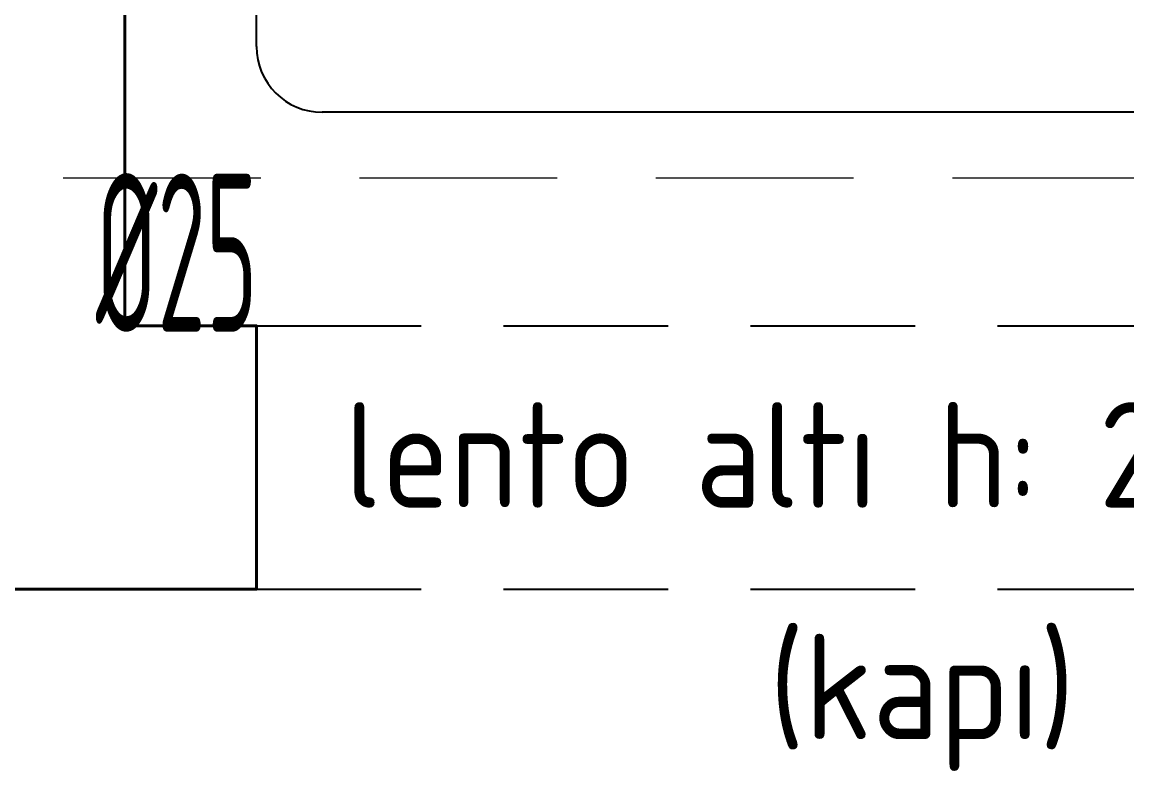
# Model space of a CAD drawing. Header units: centimetres. Extents: x 31 to 22766, y 238 to 3306.
# Drawn here: x 1779.2 to 1863.1, y 1058.2 to 1115.1 of the extents above; entities that cross this region are included whole.
import ezdxf
from ezdxf.xclip import XClip

# ---------------------------------------------------------------- set-up
doc = ezdxf.new("R2010")
doc.units = ezdxf.units.CM
doc.header["$XCLIPFRAME"] = 0
doc.linetypes.add('DASHED', pattern=[0.75, 0.5, -0.25])
doc.linetypes.add('HIDDEN', pattern=[0.375, 0.25, -0.125])
for name, color, linetype, lineweight in [('00_BORDA_DUVAR', 8, 'Continuous', 40), ('00_BORDA_SIVA', 5, 'Continuous', 25), ('M-HVAC-VRF DRENAJ HATTI', 6, 'DASHED', 5), ('YAZI1', 8, 'Continuous', 5)]:
    doc.layers.add(name, color=color, linetype=linetype, lineweight=lineweight)
doc.layers.add('M-ST-YAĞMUR SUYU', color=6, linetype='RAINWATER')
doc.layers.add('M-VRF-BORU', color=3, linetype='Continuous')
doc.styles.get("Standard").update_dxf_attribs({"font": 'GENISO.shx'})
doc.styles.add('style1', font='GENISO.shx', dxfattribs={"height": 80})
doc.linetypes.add('RAINWATER', pattern='A,6,-0.4,[") )",Standard,S=1,R=0,X=-0.1,Y=-0.5],-1.1', length=7.5)

# ---------------------------------------------------------------- blocks, each defined once
blk = doc.blocks.new('DUVAR PLANI')
at = {"layer": '00_BORDA_DUVAR', "lineweight": 40, "extrusion": (1.81127e-16, 0, -1)}
blk.add_lwpolyline([(-36065.638, 5842.619), (-36065.638, 5612.619), (-36075.638, 5612.619), (-36075.638, 5592.619), (-36035.638, 5592.619), (-36035.638, 5612.619), (-36045.638, 5612.619), (-36045.638, 5842.619)], dxfattribs=at)
at = {"layer": '00_BORDA_SIVA', "color": 251, "linetype": 'HIDDEN', "ltscale": 50}
for points in [[(36075.638, 5612.619), (36175.638, 5612.619)], [(36075.638, 5592.619), (36175.638, 5592.619)]]:
    blk.add_lwpolyline(points, dxfattribs=at)
blk = doc.blocks.new('G$CCD2FF134')
at = {"layer": 'M-HVAC-VRF DRENAJ HATTI', "ltscale": 30}
blk.add_line((-1842.176, -1168.795), (-1950, -1168.795), dxfattribs=at)
at = {"layer": 'M-VRF-BORU'}
for p, q in [((-1910, -1158.795), (-1910, -440)), ((-1842.09, -1163.795), (-1905, -1163.795))]:
    blk.add_line(p, q, dxfattribs=at)
blk.add_arc((-1905, -1158.795), 5, 180, 270, dxfattribs=at)
at = {"layer": 'M-ST-YAĞMUR SUYU', "color": 7, "ltscale": 10, "width": 0.5}
blk.add_text('Ø25', height=12, dxfattribs=at).set_placement((-1922.188, -1180.45))

msp = doc.modelspace()

# ---------------------------------------------------------------- block references
ref = msp.add_blockref('G$CCD2FF134', (3707.025, 2272.025))
XClip(ref).set_block_clipping_path([(-3470.0000000001, -1889.9999999982), (349.9999999999, 300.0000000019)])
msp.add_blockref('DUVAR PLANI', (-34278.613, -4520.594))

# ---------------------------------------------------------------- texts
at = {"layer": 'YAZI1', "char_height": 8, "attachment_point": 1, "style": 'style1'}
for s, insert, width in [('\\pxsm1,qc;lento altı h: 220 cm', (1281.697, 1086.22), 1131.57266), ('\\pxsm1,qc;(kapı)', (1792.911, 1068.648), 109.27932)]:
    msp.add_mtext(s, dxfattribs=dict(at, insert=insert, width=width))

doc.saveas('drawing.dxf')
